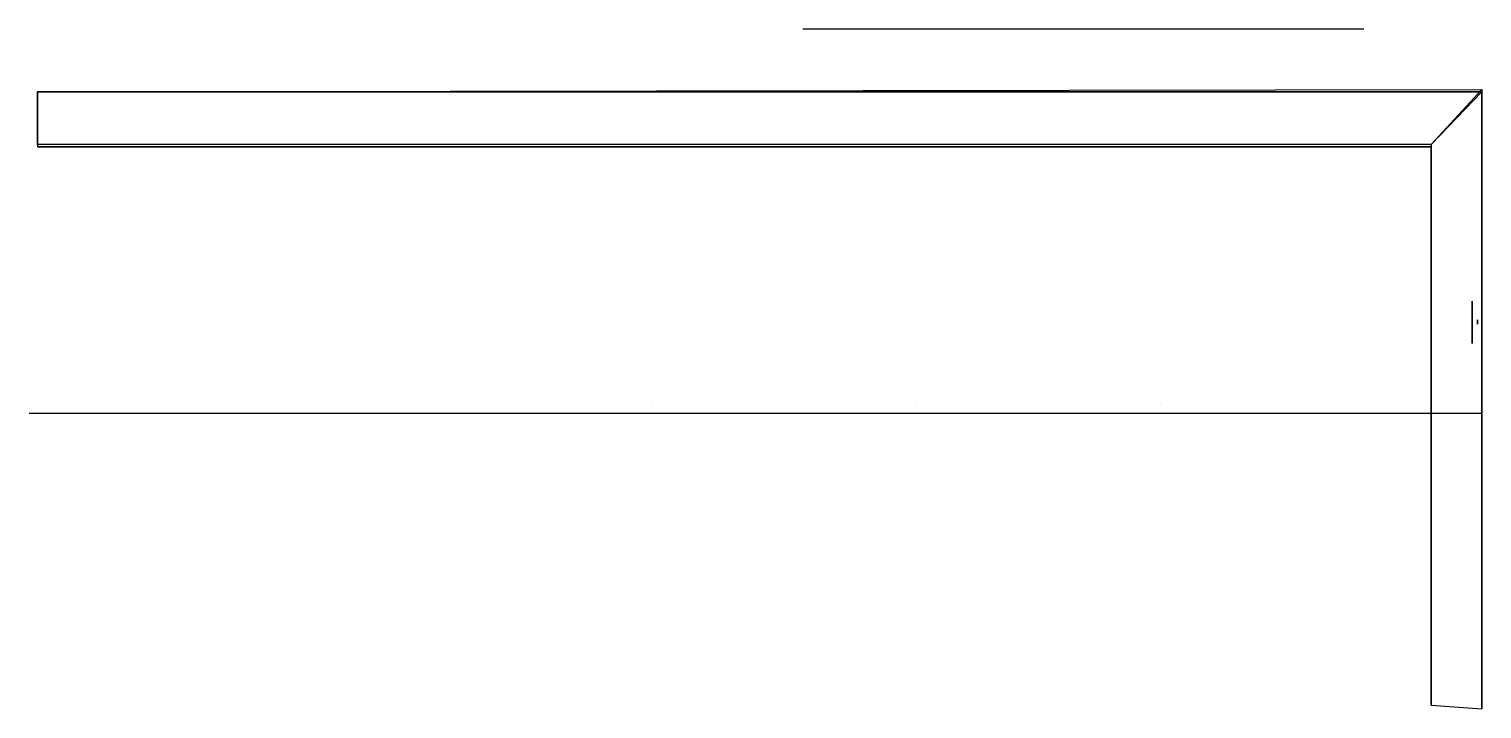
# Model space of a CAD drawing. Header units: millimetres. Extents: x 84.61 to 93.46, y 202.75 to 206.89.
import ezdxf

# ---------------------------------------------------------------- set-up
doc = ezdxf.new("R2010")
doc.units = ezdxf.units.MM

msp = doc.modelspace()

# ---------------------------------------------------------------- linework, layer by layer
for p, q in [((92.7450809433772, 206.8945263913202, 1.877953008422237), (89.32399861532802, 206.8945263913202, 2)), ((84.66064551134411, 206.5127607145295, 3.630316607107401), (93.46424006406248, 206.5127607145295, 3.630316607107401)), ((84.66064551134411, 206.5127607145295, 3.630316607107401), (84.66064551134409, 206.177626500388, 3.630316607107401)), ((84.66064551134414, 206.5127607145295, 3.630316607107401), (84.66064551134409, 206.177626500388, 3.630316607107401)), ((84.66064551134414, 206.5127607145295, 3.630316607107401), (84.66064551134414, 206.5127607145295, 3.869462710192119)), ((84.66064551134414, 206.5127607145295, 3.869462710192119), (93.46424006406248, 206.5127607145295, 3.869462710192119)), ((93.46424006406248, 206.5264623864495, 3.630316607107401), (93.46424006406248, 202.7522728202734, 3.630316607107401)), ((93.46424006406248, 206.5127607145295, 3.630316607107401), (93.46424006406248, 206.5127607145295, 3.869462710192119)), ((84.66064551134409, 206.177626500388, 3.630316607107401), (93.15374264778882, 206.177626500388, 3.630316607107401)), ((84.66064551134409, 206.177626500388, 3.630316607107401), (84.66064551134409, 206.177626500388, 3.869462710192119)), ((84.66064551134409, 206.177626500388, 3.869462710192119), (93.1537426477889, 206.177626500388, 3.869462710192119)), ((93.15374264778882, 206.191328172308, 3.630316607107401), (93.15374264778882, 202.7760337556309, 3.630316607107401)), ((93.1537426477889, 206.177626500388, 3.630316607107401), (93.1537426477889, 206.177626500388, 3.869462710192119)), ((93.1537426477889, 206.177626500388, 3.869462710192119), (93.15374264778882, 202.7760337556309, 3.869462710192119)), ((88.41026206000751, 204.5940526676842, 1.877953008422155), (88.41026206000751, 204.5940526676842, 5.633859025266466)), ((90.01295508000501, 204.5940526676841, 1.877953008422155), (90.01295508000501, 204.5940526676841, 5.633859025266466)), ((91.50652896526556, 204.6092925025219, 1.877953008422155), (91.50652896526556, 204.6092925025219, 5.633859025266466)), ((84.60870546660685, 204.553394332099, 3.835650373161521), (93.46424006406248, 204.553394332099, 3.835650373161521)), ((93.15374264778883, 202.7760337556308, 3.630316607107401), (93.46424006406248, 202.7522728202734, 3.630316607107401)), ((93.15374264778882, 202.7760337556309, 3.630316607107401), (93.15374264778882, 202.7760337556309, 3.869462710192119)), ((93.46424006406248, 202.7522728202734, 3.630316607107401), (93.46424006406248, 202.7522728202734, 3.869462710192119))]:
    msp.add_line(p, q)
at = {"extrusion": (0, -1, 0)}
msp.add_line((93.46424006406248, 206.5127607145295, 3.869462710192119), (93.46424006406248, 202.7522728202734, 3.869462710192119), dxfattribs=at)
at = {"extrusion": (-1, 0, 0)}
for p, q in [((93.43749322382597, 205.1228520776463, 0.2192033819220298), (93.43749322382597, 205.0984965363562, 0.2192033819220298)), ((93.43749322382597, 205.120846322798, 0.1746529961426312), (93.43749322382597, 205.1228520776463, 0.2192033819220298)), ((93.43749322382597, 205.105402062122, 0.1812668461617279), (93.43749322382597, 205.120846322798, 0.1746529961426312)), ((93.43749322382597, 205.1079524652455, 0.1527161459263685), (93.43749322382597, 205.1138262095266, 0.1638303423503797)), ((93.43749322382597, 205.1138262095266, 0.1638303423503797), (93.43749322382597, 205.1088118224062, 0.1638303423503797)), ((93.43749322382597, 205.0984965363562, 0.2192033819220298), (93.43749322382597, 205.1090983629128, 0.1879952047343028)), ((93.43749322382597, 205.1090983629128, 0.1879952047343028), (93.43749322382597, 205.0962042696986, 0.1925762258047335)), ((93.43749322382597, 205.1088118224062, 0.1638303423503797), (93.43749322382597, 205.105402062122, 0.1812668461617279)), ((93.43749322382597, 205.0991842335716, 0.1642311833913684), (93.43749322382597, 205.1079524652455, 0.1527161459263685)), ((93.43749322382597, 205.0962042696986, 0.1925762258047335), (93.43749322382597, 205.10480031271, 0.1642311833913684)), ((93.43749322382597, 205.10480031271, 0.1642311833913684), (93.43749322382597, 205.0991842335716, 0.1642311833913684))]:
    msp.add_line(p, q, dxfattribs=at)
at = {"color": 7, "extrusion": (-1, 0, 0), "elevation": -93.4051238718142}
msp.add_lwpolyline([(-205.237288947432, 0.3061423929361292), (-205.237288947432, 0.01669938420274037), (-204.9797442786749, 0.01669938420274037), (-204.9797442786749, 0.3061423929361292)], close=True, dxfattribs=at)
for points in [[(93.46424006406248, 206.5264623864495, 3.630316607107401), (93.1537426477889, 206.1913281723081, 3.630316607107401), (84.66064551134409, 206.1913281723081, 3.630316607107401), (84.66064551134411, 206.5127607145295, 3.630316607107401)], [(93.45154564627315, 206.5127607145295, 3.630316607107401), (93.45154564627315, 206.5127607145295, 3.869462710192119), (84.66064551134414, 206.5127607145295, 3.869462710192119), (84.66064551134414, 206.5127607145295, 3.630316607107401)], [(93.46424006406248, 206.5127607145295, 3.630316607107401), (93.15374264778882, 206.191328172308, 3.630316607107401), (93.15374264778882, 202.7760337556309, 3.630316607107401), (93.46424006406248, 202.7522728202734, 3.630316607107401)], [(93.46424006406248, 206.5127607145295, 3.630316607107401), (93.46424006406248, 206.5127607145295, 3.869462710192119), (93.46424006406248, 202.7522728202734, 3.869462710192119), (93.46424006406248, 202.7522728202734, 3.630316607107401)], [(84.66064551134409, 206.177626500388, 3.630316607107401), (84.66064551134409, 206.177626500388, 3.869462710192119), (93.1537426477889, 206.177626500388, 3.869462710192119), (93.15374264778906, 206.177626500388, 3.630316607107401)], [(93.15374264778882, 202.7760337556309, 3.630316607107401), (93.15374264778882, 202.7760337556309, 3.869462710192119), (93.1537426477889, 206.177626500388, 3.869462710192119), (93.1537426477889, 206.177626500388, 3.630316607107401)]]:
    msp.add_3dface(points)

doc.saveas('drawing.dxf')
